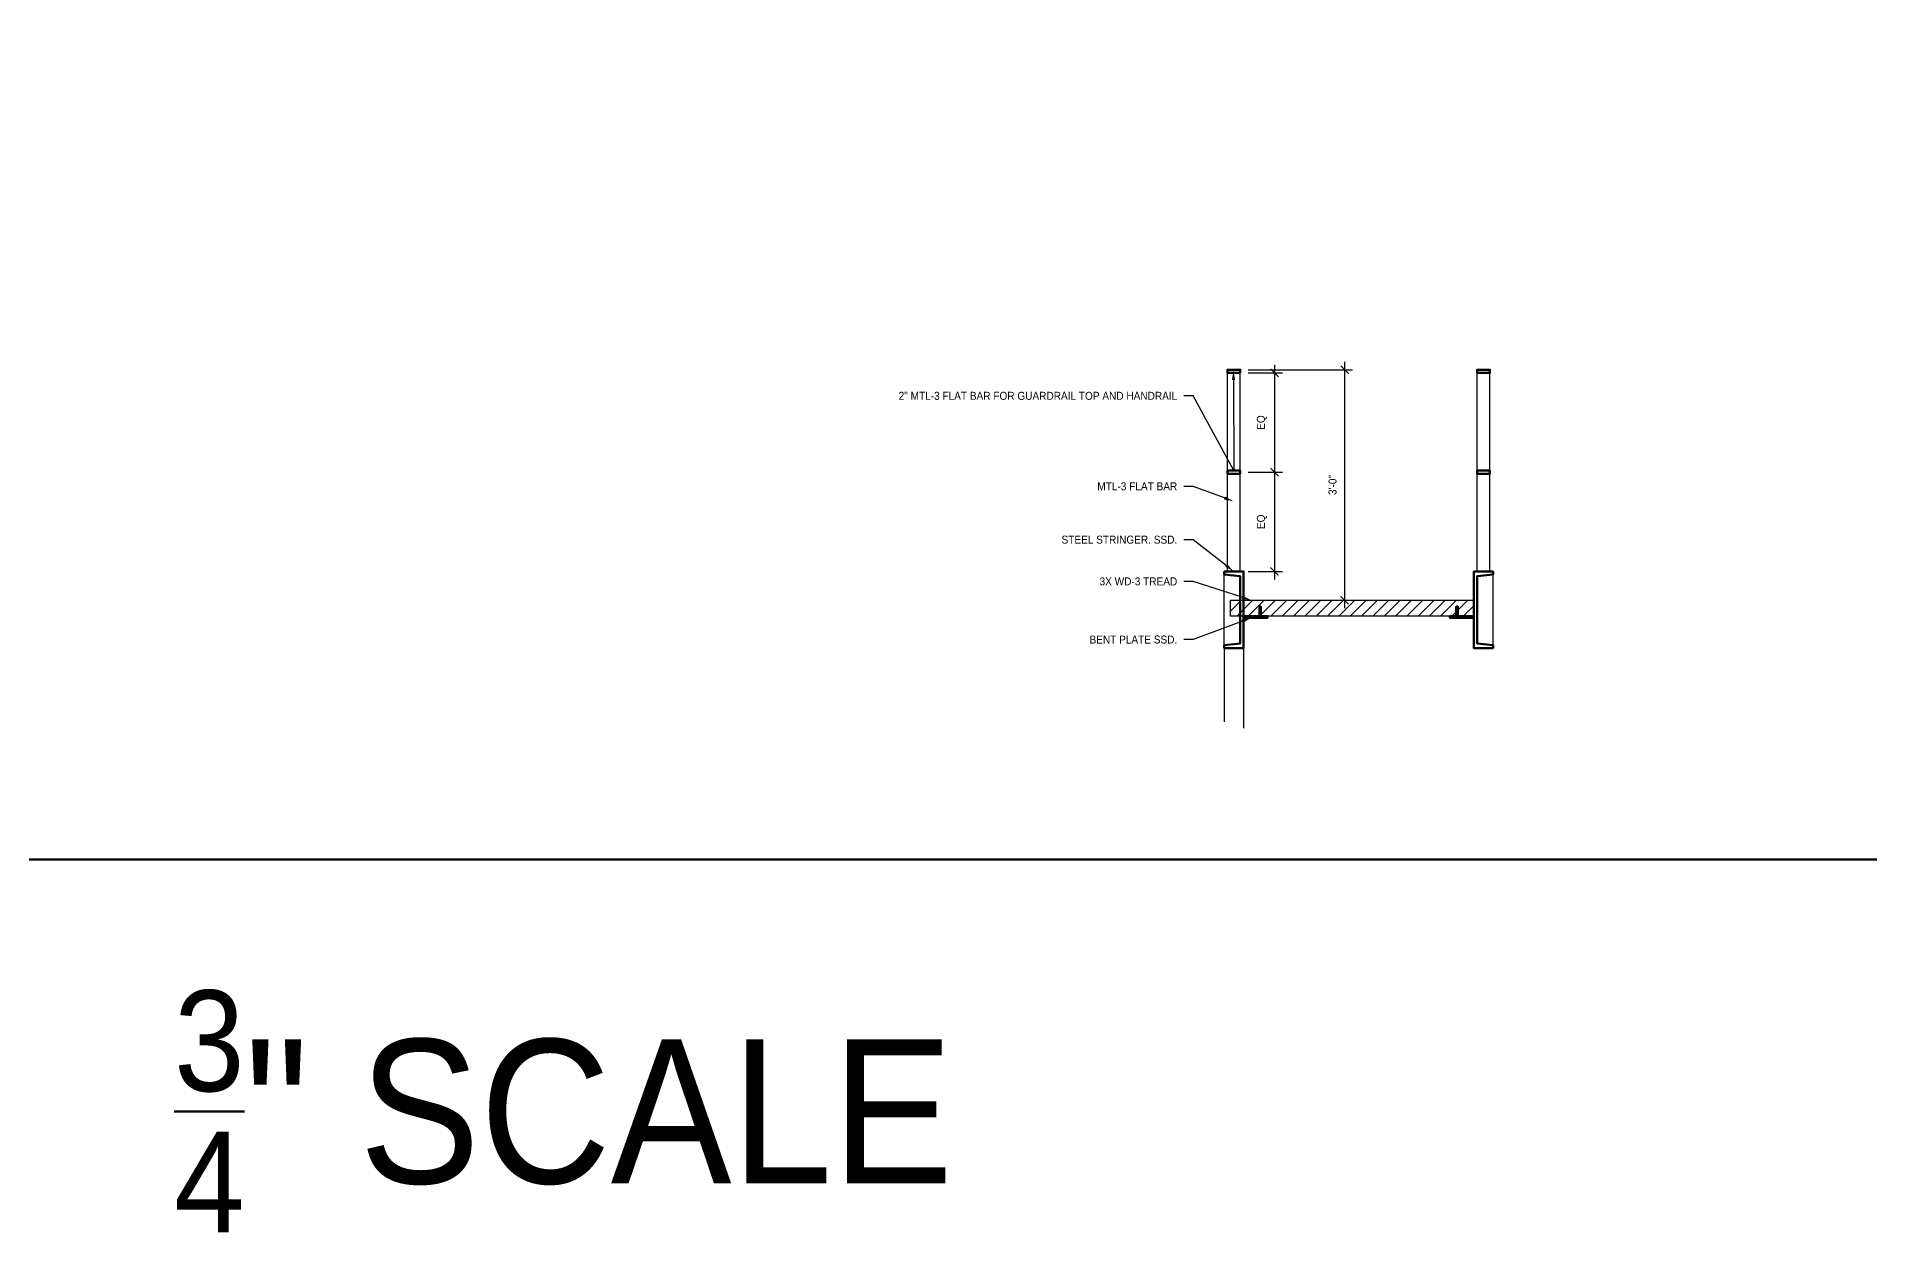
# Model space of a CAD drawing. Header units: inches. Extents: x -5536 to 8590, y -9140 to 228.
# Drawn here: x -260.2 to 26, y -4768.1 to -4581.4 of the extents above; entities that cross this region are included whole.
import ezdxf
from ezdxf import colors
from ezdxf.entities.mleader import LeaderData, LeaderLine
from ezdxf.math import Vec2, Vec3

# ---------------------------------------------------------------- set-up
doc = ezdxf.new("R2010")
doc.units = ezdxf.units.IN
doc.header["$LTSCALE"] = 0.125
doc.header["$MEASUREMENT"] = 0
doc.header["$PDMODE"] = 35
doc.header["$PDSIZE"] = -5
doc.layers.get('0').update_dxf_attribs({"linetype": 'CONTINUOUS'})
doc.layers.get('Defpoints').update_dxf_attribs({"linetype": 'CONTINUOUS'})
for name, color, linetype, lineweight in [('A-ELEV-2', 5, 'CONTINUOUS', 25), ('A-ELEV-CUT', 3, 'CONTINUOUS', 50), ('A-ELEV-HTCH', 9, 'CONTINUOUS', 9), ('A-NOTE-DIM', 8, 'CONTINUOUS', 15), ('A-NOTE-REF', 8, 'CONTINUOUS', 15)]:
    doc.layers.add(name, color=color, linetype=linetype, lineweight=lineweight)
doc.styles.add('ANNOT-SM', font='swisse.ttf', dxfattribs={"width": 0.9, "height": 0.078125})
doc.dimstyles.new('DIM-ANNOT', dxfattribs={"dimtxt": 0.078125, "dimasz": 0.078125, "dimexe": 0.078125, "dimexo": 0.078125, "dimgap": 0.078125, "dimtad": 1, "dimzin": 11, "dimdsep": 46, "dimlunit": 4, "dimtxsty": 'ANNOT-SM', "dimblk1": 'ARCHTICK', "dimblk2": 'ARCHTICK', "dimsah": 1, "dimcen": 0, "dimdle": 0.078125, "dimclrd": 8, "dimclre": 8, "dimclrt": 8, "dimadec": 0, "dimazin": 0, "dimtfac": 4, "dimtofl": 0, "dimtmove": 2, "dimatfit": 3, "dimfxl": 1, "dimfrac": 2, "dimtzin": 0, "dimarcsym": 0})

# ---------------------------------------------------------------- blocks, each defined once
blk = doc.blocks.new('C12X20')
at = {"layer": 'A-ELEV-CUT'}
for p, q in [((-3, 12), (-3, 11.5)), ((-3, 0.5), (-3, 0))]:
    blk.add_line(p, q, dxfattribs=at)
for points in [[(-3, 0), (0, 0), (0, 12), (-3, 12)], [(-3, 0.5), (-0.5, 0.75), (-0.5, 11.25), (-3, 11.5)]]:
    blk.add_lwpolyline(points, dxfattribs=at)
blk = doc.blocks.new('TREAD SIDE')
at = {"layer": 'A-ELEV-HTCH'}
h = blk.add_hatch(dxfattribs=at)
h.set_pattern_fill('ANSI31', color=256, scale=10)
h.set_pattern_definition([(45, (33.7502, 4496.1818), (-0.88388348, 0.88388348), [])])
h.paths.add_polyline_path([(0, -2.5), (-38, -2.5), (-38, 0), (0, 0)])
at = {"layer": 'A-ELEV-2'}
blk.add_lwpolyline([(0, -2.5), (-38, -2.5), (-38, 0), (0, 0)], close=True, dxfattribs=at)
blk = doc.blocks.new('_ARCHTICK')
at = {"color": 0, "linetype": 'ByBlock', "const_width": 0.15}
blk.add_lwpolyline([(-0.5, -0.5), (0.5, 0.5)], dxfattribs=at)
blk = doc.blocks.new('*D92')
at = {"layer": 'A-NOTE-DIM', "color": 8, "lineweight": -2, "transparency": 16777216}
for p, q in [((-71, -4633.4), (-54.68, -4633.4)), ((-55.93, -4632.15), (-55.93, -4670.65)), ((-69.5, -4669.4), (-54.68, -4669.4))]:
    blk.add_line(p, q, dxfattribs=at)
at = {"layer": 'Defpoints', "color": 0, "transparency": 16777216}
for p in [(-72.25, -4633.4), (-70.75, -4669.4), (-55.93, -4669.4)]:
    blk.add_point(p, dxfattribs=at)
at = {"layer": 'A-NOTE-DIM', "color": 8, "lineweight": -2, "transparency": 16777216, "xscale": 1.25, "yscale": 1.25, "zscale": 1.25}
for p, rotation in [((-55.93, -4633.4), 90), ((-55.93, -4669.4), 270)]:
    blk.add_blockref('_ARCHTICK', p, dxfattribs=dict(at, rotation=rotation))
at = {"layer": 'A-NOTE-DIM', "color": 8, "transparency": 16777216, "insert": (-57.82, -4651.4), "char_height": 1.25, "attachment_point": 5, "rotation": 90, "style": 'ANNOT-SM'}
blk.add_mtext('3\'-0" ', dxfattribs=at)
blk = doc.blocks.new('*D113')
at = {"layer": 'A-NOTE-DIM', "color": 8, "lineweight": -2, "transparency": 16777216}
for p, q in [((-71, -4633.9), (-65.64, -4633.9)), ((-66.89, -4632.65), (-66.89, -4650.65)), ((-71, -4649.4), (-65.64, -4649.4))]:
    blk.add_line(p, q, dxfattribs=at)
at = {"layer": 'Defpoints', "color": 0, "transparency": 16777216}
for p in [(-72.25, -4633.9), (-72.25, -4649.4), (-66.89, -4649.4)]:
    blk.add_point(p, dxfattribs=at)
at = {"layer": 'A-NOTE-DIM', "color": 8, "lineweight": -2, "transparency": 16777216, "xscale": 1.25, "yscale": 1.25, "zscale": 1.25}
for p, rotation in [((-66.89, -4633.9), 90), ((-66.89, -4649.4), 270)]:
    blk.add_blockref('_ARCHTICK', p, dxfattribs=dict(at, rotation=rotation))
at = {"layer": 'A-NOTE-DIM', "color": 8, "transparency": 16777216, "insert": (-68.85, -4641.65), "char_height": 1.25, "attachment_point": 5, "rotation": 90, "style": 'ANNOT-SM'}
blk.add_mtext('EQ', dxfattribs=at)
blk = doc.blocks.new('*D114')
at = {"layer": 'A-NOTE-DIM', "color": 8, "lineweight": -2, "transparency": 16777216}
for p, q in [((-66.89, -4648.15), (-66.89, -4666.15)), ((-71, -4649.4), (-65.64, -4649.4)), ((-71, -4664.9), (-65.64, -4664.9))]:
    blk.add_line(p, q, dxfattribs=at)
at = {"layer": 'Defpoints', "color": 0, "transparency": 16777216}
for p in [(-72.25, -4649.4), (-72.25, -4664.9), (-66.89, -4664.9)]:
    blk.add_point(p, dxfattribs=at)
at = {"layer": 'A-NOTE-DIM', "color": 8, "lineweight": -2, "transparency": 16777216, "xscale": 1.25, "yscale": 1.25, "zscale": 1.25}
for p, rotation in [((-66.89, -4649.4), 90), ((-66.89, -4664.9), 270)]:
    blk.add_blockref('_ARCHTICK', p, dxfattribs=dict(at, rotation=rotation))
at = {"layer": 'A-NOTE-DIM', "color": 8, "transparency": 16777216, "insert": (-68.85, -4657.15), "char_height": 1.25, "attachment_point": 5, "rotation": 90, "style": 'ANNOT-SM'}
blk.add_mtext('EQ', dxfattribs=at)

msp = doc.modelspace()

# ---------------------------------------------------------------- linework, layer by layer
at = {"layer": 'A-ELEV-2'}
for p, q in [((-74.2502, -4664.90134), (-74.2502, -4633.90134)), ((-72.2502, -4664.90134), (-72.2502, -4633.90134)), ((-35.2502, -4664.90134), (-35.2502, -4633.90134)), ((-33.2502, -4664.90134), (-33.2502, -4633.90134)), ((-74.7502, -4676.40134), (-74.7502, -4665.40134)), ((-32.7502, -4676.40134), (-32.7502, -4665.40134)), ((-74.7502, -4676.90134), (-74.7502, -4688.37139)), ((-71.7502, -4676.90134), (-71.7502, -4689.39678))]:
    msp.add_line(p, q, dxfattribs=at)
at = {"layer": 'A-ELEV-CUT'}
msp.add_lwpolyline([(44.95538, -4709.90738), (-484.16169, -4709.90738), (-484.16169, -4007.7982), (44.95538, -4007.7982)], close=True, dxfattribs=at)
for points in [[(-72.2502, -4633.90134), (-74.2502, -4633.90134), (-74.2502, -4633.40134), (-72.2502, -4633.40134), (-72.2502, -4633.90134)], [(-35.2502, -4633.90134), (-33.2502, -4633.90134), (-33.2502, -4633.40134), (-35.2502, -4633.40134), (-35.2502, -4633.90134)], [(-72.2502, -4649.65134), (-74.2502, -4649.65134), (-74.2502, -4649.15134), (-72.2502, -4649.15134), (-72.2502, -4649.65134)], [(-35.2502, -4649.65134), (-33.2502, -4649.65134), (-33.2502, -4649.15134), (-35.2502, -4649.15134), (-35.2502, -4649.65134)], [(-71.7502, -4672.15134), (-68.0002, -4672.15134), (-68.0002, -4671.90134), (-69.0002, -4671.90134), (-69.0002, -4670.40134), (-69.2502, -4670.40134), (-69.2502, -4671.90134), (-71.7502, -4671.90134)], [(-35.7502, -4672.15134), (-39.5002, -4672.15134), (-39.5002, -4671.90134), (-38.5002, -4671.90134), (-38.5002, -4670.40134), (-38.2502, -4670.40134), (-38.2502, -4671.90134), (-35.7502, -4671.90134)]]:
    msp.add_lwpolyline(points, dxfattribs=at)

# ---------------------------------------------------------------- block references
for name, p in [('C12X20', (-71.7502, -4676.90134)), ('TREAD SIDE', (-35.7502, -4669.40134))]:
    msp.add_blockref(name, p, dxfattribs=at)
at = {"layer": 'A-ELEV-CUT', "xscale": -1}
msp.add_blockref('C12X20', (-35.7502, -4676.90134), dxfattribs=at)

# ---------------------------------------------------------------- texts
at = {"layer": 'A-ELEV-CUT', "insert": (-238.76286, -4730.32989), "char_height": 22.5, "attachment_point": 1, "style": 'ANNOT-SM'}
msp.add_mtext_dynamic_manual_height_columns('\\A1;{\\H0.7x;\\S3/4;}" SCALE', width=263.1434909, gutter_width=6.25, heights=[0], dxfattribs=at)

# ---------------------------------------------------------------- dimensions: what is measured, and where the dimension line sits
at = {"layer": 'A-NOTE-DIM'}
dim = msp.add_linear_dim(base=(-55.92891, -4669.40134), p1=(-72.2502, -4633.40134), p2=(-70.7502, -4669.40134), angle=90, dimstyle='DIM-ANNOT', override={"dimpost": ' '}, dxfattribs=at)
dim.commit()
dim.dimension.update_dxf_attribs({"geometry": '*D92', "text_midpoint": (-57.82039, -4651.40134)})
for base, p1, p2, picture, middle in [((-66.89383, -4649.40134), (-72.2502, -4633.90134), (-72.2502, -4649.40134), '*D113', (-68.85208, -4641.65134)), ((-66.89383, -4664.90134), (-72.2502, -4649.40134), (-72.2502, -4664.90134), '*D114', (-68.85208, -4657.15134))]:
    dim = msp.add_linear_dim(base=base, p1=p1, p2=p2, angle=90, text='EQ', dimstyle='DIM-ANNOT', override={"dimpost": ' '}, dxfattribs=at)
    dim.commit()
    dim.dimension.update_dxf_attribs({"geometry": picture, "text_midpoint": middle})

# ---------------------------------------------------------------- leaders
at = {"layer": 'A-NOTE-REF'}
ml = msp.add_multileader_mtext('Standard', dxfattribs=at)
ml.set_content('2" MTL-3 FLAT BAR FOR GUARDRAIL TOP AND HANDRAIL', color=256, style='ANNOT-SM')
ml.set_leader_properties()
ml.build(insert=Vec2(0, 0))
ml.multileader.update_dxf_attribs({"dogleg_length": 0.09375, "arrow_head_size": 1.5, "scale": 16})
ctx = ml.context
ctx.base_point, ctx.scale, ctx.char_height, ctx.arrow_head_size, ctx.landing_gap_size, ctx.plane_origin = Vec3(-101.22146, -4637.47213), 16, 1.25, 1.5, 1, Vec3(-53.00512, -4670.36173)
ctx.text_align_type = 2
notes = []
notes.append((ctx, [(0, (1, 1, 0), (-79.57465, -4637.47213), (-1, 0), 1.5, [(1, [(-73.29429, -4633.47428), (-73.2502, -4649.15134)], 0, [])])]))
ctx.mtext.insert, ctx.mtext.width, ctx.mtext.alignment, ctx.mtext.flow_direction = Vec3(-82.07465, -4636.84671), 18.8349078, 3, 5
ml = msp.add_multileader_mtext('Standard', dxfattribs=at)
ml.set_content('MTL-3 FLAT BAR ', color=256, style='ANNOT-SM')
ml.set_leader_properties()
ml.build(insert=Vec2(0, 0))
ml.multileader.update_dxf_attribs({"dogleg_length": 0.09375, "arrow_head_size": 1.5, "scale": 16})
ctx = ml.context
ctx.base_point, ctx.scale, ctx.char_height, ctx.arrow_head_size, ctx.landing_gap_size, ctx.plane_origin = Vec3(-97.11319, -4651.61979), 16, 1.25, 1.5, 1, Vec3(-53.00512, -4694.69313)
ctx.text_align_type = 2
notes.append((ctx, [(0, (1, 1, 0), (-79.57465, -4651.61979), (-1, 0), 1.5, [(0, [(-73.29429, -4653.93796)], 0, [])])]))
ctx.mtext.insert, ctx.mtext.width, ctx.mtext.alignment, ctx.mtext.flow_direction = Vec3(-82.07465, -4650.97831), 16.1256683, 3, 5
ml = msp.add_multileader_mtext('Standard', dxfattribs=at)
ml.set_content('STEEL STRINGER. SSD.', color=256, style='ANNOT-SM')
ml.set_leader_properties()
ml.build(insert=Vec2(0, 0))
ml.multileader.update_dxf_attribs({"dogleg_length": 0.09375, "arrow_head_size": 1.5, "scale": 16})
ctx = ml.context
ctx.base_point, ctx.scale, ctx.char_height, ctx.arrow_head_size, ctx.landing_gap_size, ctx.plane_origin = Vec3(-98.07389, -4659.94972), 16, 1.25, 1.5, 1, Vec3(-53.00512, -4701.39551)
ctx.text_align_type = 2
notes.append((ctx, [(0, (1, 1, 0), (-79.57465, -4659.94972), (-1, 0), 1.5, [(0, [(-73.2502, -4664.90134)], 0, [])])]))
ctx.mtext.insert, ctx.mtext.width, ctx.mtext.alignment, ctx.mtext.flow_direction = Vec3(-82.07465, -4659.30824), 16.1256683, 3, 5
ml = msp.add_multileader_mtext('Standard', dxfattribs=at)
ml.set_content('3X WD-3 TREAD ', color=256, style='ANNOT-SM')
ml.set_leader_properties()
ml.build(insert=Vec2(0, 0))
ml.multileader.update_dxf_attribs({"dogleg_length": 0.09375, "arrow_head_size": 1.5, "scale": 16})
ctx = ml.context
ctx.base_point, ctx.scale, ctx.char_height, ctx.arrow_head_size, ctx.landing_gap_size, ctx.plane_origin = Vec3(-96.85305, -4666.47328), 16, 1.25, 1.5, 1, Vec3(-53.00512, -4707.91907)
ctx.text_align_type = 2
notes.append((ctx, [(0, (1, 1, 0), (-79.57465, -4666.47328), (-1, 0), 1.5, [(0, [(-70.5002, -4669.40134)], 0, [])])]))
ctx.mtext.insert, ctx.mtext.width, ctx.mtext.alignment, ctx.mtext.flow_direction = Vec3(-82.07465, -4665.8318), 16.1256683, 3, 5
ml = msp.add_multileader_mtext('Standard', dxfattribs=at)
ml.set_content('BENT PLATE SSD.', color=256, style='ANNOT-SM')
ml.set_leader_properties()
ml.build(insert=Vec2(0, 0))
ml.multileader.update_dxf_attribs({"dogleg_length": 0.09375, "arrow_head_size": 1.5, "scale": 16})
ctx = ml.context
ctx.base_point, ctx.scale, ctx.char_height, ctx.arrow_head_size, ctx.landing_gap_size, ctx.plane_origin = Vec3(-98.0427, -4675.55177), 16, 1.25, 1.5, 1, Vec3(-53.00512, -4715.67006)
ctx.text_align_type = 2
notes.append((ctx, [(0, (1, 1, 0), (-79.57465, -4675.55177), (-1, 0), 1.5, [(0, [(-70.5002, -4672.15134)], 0, [])])]))
ctx.mtext.insert, ctx.mtext.width, ctx.mtext.alignment, ctx.mtext.flow_direction = Vec3(-82.07465, -4674.91029), 16.1256683, 3, 5
for ctx, leaders in notes:
    for number, flags, end, landing, length, lines in leaders:
        leader = LeaderData()
        leader.index, (leader.has_last_leader_line, leader.has_dogleg_vector, leader.attachment_direction) = number, flags
        leader.last_leader_point, leader.dogleg_vector, leader.dogleg_length = Vec3(end), Vec3(landing), length
        for number, points, colour, breaks in lines:
            line = LeaderLine()
            line.index, line.vertices, line.color, line.breaks = number, Vec3.list(points), colors.encode_raw_color(colour), breaks
            leader.lines.append(line)
        ctx.leaders.append(leader)

doc.saveas('drawing.dxf')
